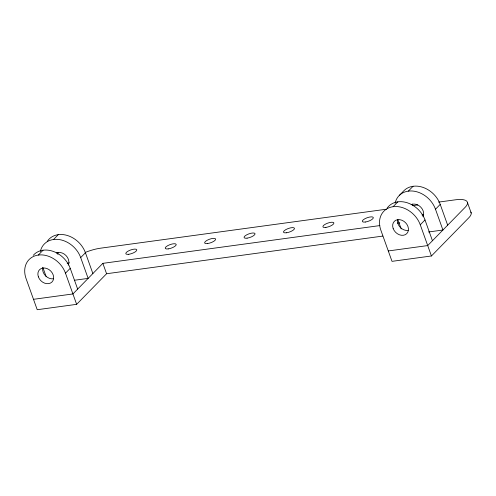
<?xml version="1.0" encoding="UTF-8"?>
<svg xmlns="http://www.w3.org/2000/svg" width="496" height="496" viewBox="0 0 496 496"><rect width="100%" height="100%" fill="white"/><g stroke="black" fill="none" stroke-linecap="round" stroke-linejoin="round"><path stroke-width="0.74" d="M382.813 236.077L106.578 273.736L76.644 304.339L37.219 309.715L26.052 278.529A23.312 18.433 44.4 0 1 38.322 255.056L43.059 250.207M53.537 239.5L58.28 234.651M68.274 263.773L69.328 262.688M76.644 304.339L65.478 273.16L70.215 268.311A23.312 18.433 44.4 0 0 53.134 251.36A23.312 18.433 44.4 0 0 33.257 255.328M74.493 280.252L88.139 278.392L80.693 257.598L85.436 252.755A23.312 18.433 44.4 0 0 67.171 235.426A23.312 18.433 44.4 0 0 47.219 241.44M379.855 225.581L102.858 263.345L72.918 293.948L33.499 299.317M399.472 195.257L404.209 190.414A23.312 18.433 44.4 0 1 440.225 204.389L447.665 225.178M470.853 212.065A23.312 7.477 -19.7 0 1 468.85 217.719L431.433 255.973L392.007 261.349L380.847 230.163A23.312 18.433 44.4 0 1 393.111 206.689L397.854 201.841M408.326 191.127L413.069 186.285M431.433 255.973L420.267 224.787L425.004 219.945A23.312 18.433 44.4 0 0 407.142 202.734A23.312 18.433 44.4 0 0 387.184 208.053M428.525 231.985L442.928 230.02L435.482 209.231L440.225 204.389M386.434 209.213L100.607 248.18A23.312 7.477 -19.7 0 0 85.138 252.483M413.255 205.555L417.849 204.929M438.538 202.108L455.396 199.814A23.312 7.477 -19.7 0 1 465.13 207.328L427.707 245.576L388.287 250.951M397.507 223.175L399.807 222.859M467.48 202.585L471.2 212.982M425.004 219.945L432.45 240.734M397.86 219.623L401.196 228.947M102.858 263.345L106.578 273.736M85.436 252.755L92.876 273.544M70.215 268.311L77.661 289.1M42.811 267.276L46.147 276.594M408.084 230.429A8.742 6.913 44.4 0 1 397.501 219.604M40.331 251.509A23.312 18.433 44.4 0 1 59.284 239.568A23.312 18.433 44.4 0 1 80.693 257.598M411.165 204.65A8.742 6.913 44.4 0 1 420.775 207.148A8.742 6.913 44.4 0 1 422.97 216.721M56.377 253.016A8.742 6.913 44.4 0 1 65.987 255.514A8.742 6.913 44.4 0 1 68.181 265.087M393.111 206.689A23.312 18.433 44.4 0 1 420.267 224.787M68.516 263.24A8.742 6.913 44.4 0 1 67.189 263.295M57.858 254.398A8.742 6.913 44.4 0 1 57.927 252.414M395.12 203.137A23.312 18.433 44.4 0 1 414.073 191.196A23.312 18.433 44.4 0 1 435.482 209.231M423.305 214.873A8.742 6.913 44.4 0 1 421.978 214.929M412.61 205.356A8.742 6.913 44.4 0 1 412.715 204.048M38.322 255.056A23.312 18.433 44.4 0 1 65.478 273.16M53.295 278.795A8.742 6.913 44.4 0 1 42.706 267.97M365.329 222.034A5.828 1.866 -19.7 0 0 373.339 217.626A5.828 1.866 -19.7 0 0 364.802 218.792A5.828 1.866 -19.7 0 0 365.329 222.034M325.909 227.41A5.828 1.866 -19.7 0 0 333.92 223.002A5.828 1.866 -19.7 0 0 325.382 224.167A5.828 1.866 -19.7 0 0 325.909 227.41M128.805 254.281A5.828 1.866 -19.7 0 0 136.815 249.872A5.828 1.866 -19.7 0 0 128.278 251.038A5.828 1.866 -19.7 0 0 128.805 254.281M286.49 232.785A5.828 1.866 -19.7 0 0 294.494 228.377A5.828 1.866 -19.7 0 0 285.963 229.543A5.828 1.866 -19.7 0 0 286.49 232.785M247.064 238.161A5.828 1.866 -19.7 0 0 255.074 233.752A5.828 1.866 -19.7 0 0 246.543 234.918A5.828 1.866 -19.7 0 0 247.064 238.161M207.644 243.53A5.828 1.866 -19.7 0 0 215.655 239.128A5.828 1.866 -19.7 0 0 207.117 240.287A5.828 1.866 -19.7 0 0 207.644 243.53M168.225 248.905A5.828 1.866 -19.7 0 0 176.235 244.497A5.828 1.866 -19.7 0 0 167.698 245.663A5.828 1.866 -19.7 0 0 168.225 248.905M393.161 228.482A8.742 6.913 44.4 0 0 406.67 233.721A8.742 6.913 44.4 0 0 401.834 220.218A8.742 6.913 44.4 0 0 393.161 228.482M38.372 276.849A8.742 6.913 44.4 0 0 51.882 282.094A8.742 6.913 44.4 0 0 47.046 268.59A8.742 6.913 44.4 0 0 38.372 276.849"/></g></svg>
